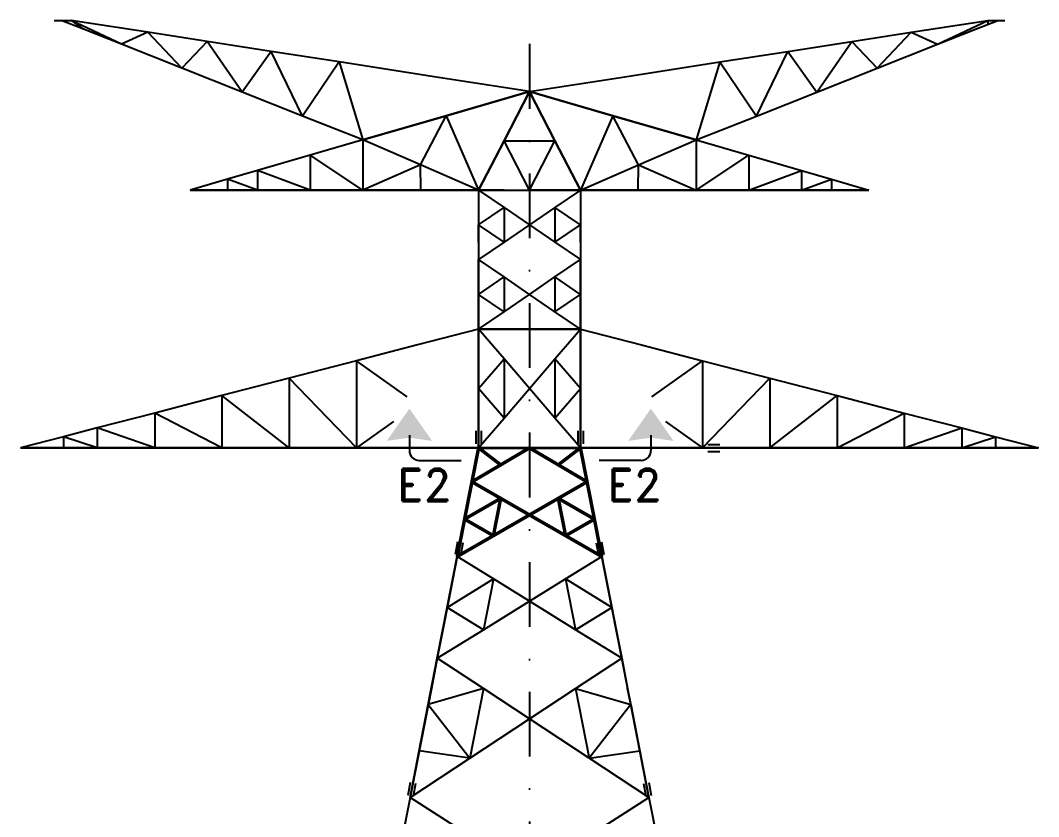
# Model space of a CAD drawing. Extents: x 512897 to 529117, y 6597 to 18077.
# Drawn here: x 523940 to 525512, y 8270 to 9500 of the extents above; entities that cross this region are included whole.
import ezdxf
from ezdxf.enums import TextEntityAlignment as Align

# ---------------------------------------------------------------- set-up
doc = ezdxf.new("R2010")
doc.units = 0
doc.header["$LTSCALE"] = 200
doc.header["$MEASUREMENT"] = 0
doc.linetypes.add('DASHDOT', pattern=[1, 0.5, -0.25, 0, -0.25])
for name, color, linetype in [('LS', 7, 'CONTINUOUS'), ('LSP', 3, 'CONTINUOUS'), ('MZ', 6, 'DASHDOT')]:
    doc.layers.add(name, color=color, linetype=linetype)
doc.styles.add('RD', font='ROMAND8.SHX', dxfattribs={"width": 0.7})

msp = doc.modelspace()

# ---------------------------------------------------------------- linework, layer by layer
at = {"layer": 'LS', "color": 6, "ltscale": 0.01}
for p, q in [((523992.282, 9499.503), (524002.762, 9499.503)), ((524037.242, 9485.827), (524002.762, 9499.503)), ((524037.242, 9485.827), (524002.762, 9499.503)), ((524002.762, 9499.503), (524018.482, 9499.503)), ((524095.877, 9462.561), (524018.482, 9499.503)), ((524095.877, 9462.561), (524018.482, 9499.503)), ((524018.482, 9499.503), (524037.242, 9485.827)), ((524018.482, 9499.503), (524037.242, 9485.827)), ((524136.592, 9481.111), (524018.482, 9499.503)), ((524136.592, 9481.111), (524018.482, 9499.503)), ((525315.173, 9481.111), (525433.282, 9499.503)), ((525315.173, 9481.111), (525433.282, 9499.503)), ((525355.888, 9462.561), (525433.282, 9499.503)), ((525355.888, 9462.561), (525433.282, 9499.503)), ((525414.523, 9485.827), (525449.002, 9499.503)), ((525414.523, 9485.827), (525449.002, 9499.503)), ((525433.282, 9499.503), (525449.002, 9499.503)), ((525433.282, 9499.503), (525433.282, 9493.268)), ((525449.002, 9499.503), (525459.482, 9499.503)), ((524095.877, 9462.561), (524037.242, 9485.827)), ((524095.877, 9462.561), (524037.242, 9485.827)), ((524095.877, 9462.561), (524037.242, 9485.827)), ((524095.877, 9462.561), (524037.242, 9485.827)), ((524136.592, 9481.111), (524095.877, 9462.561)), ((524136.592, 9481.111), (524095.877, 9462.561)), ((524189.044, 9425.619), (524136.592, 9481.111)), ((524189.044, 9425.619), (524136.592, 9481.111)), ((524228.502, 9466.858), (524136.592, 9481.111)), ((524228.502, 9466.858), (524136.592, 9481.111)), ((524228.502, 9466.858), (524136.592, 9481.111)), ((524228.502, 9466.858), (524136.592, 9481.111)), ((525223.263, 9466.858), (525315.173, 9481.111)), ((525223.263, 9466.858), (525315.173, 9481.111)), ((525223.263, 9466.858), (525315.173, 9481.111)), ((525223.263, 9466.858), (525315.173, 9481.111)), ((525262.72, 9425.619), (525315.173, 9481.111)), ((525262.72, 9425.619), (525315.173, 9481.111)), ((525315.173, 9481.111), (525355.888, 9462.561)), ((525315.173, 9481.111), (525355.888, 9462.561)), ((525355.888, 9462.561), (525414.523, 9485.827)), ((525355.888, 9462.561), (525414.523, 9485.827)), ((525355.888, 9462.561), (525414.523, 9485.827)), ((525355.888, 9462.561), (525414.523, 9485.827)), ((524228.502, 9466.858), (524189.044, 9425.619)), ((524228.502, 9466.858), (524189.044, 9425.619)), ((524282.159, 9388.677), (524228.502, 9466.858)), ((524282.159, 9388.677), (524228.502, 9466.858)), ((524326.909, 9451.505), (524228.502, 9466.858)), ((524326.909, 9451.505), (524228.502, 9466.858)), ((524326.909, 9451.505), (524228.502, 9466.858)), ((524326.909, 9451.505), (524228.502, 9466.858)), ((525124.856, 9451.505), (525223.263, 9466.858)), ((525124.856, 9451.505), (525223.263, 9466.858)), ((525124.856, 9451.505), (525223.263, 9466.858)), ((525124.856, 9451.505), (525223.263, 9466.858)), ((525169.606, 9388.677), (525223.263, 9466.858)), ((525169.606, 9388.677), (525223.263, 9466.858)), ((525223.263, 9466.858), (525262.72, 9425.619)), ((525223.263, 9466.858), (525262.72, 9425.619)), ((524189.044, 9425.619), (524095.877, 9462.561)), ((524189.044, 9425.619), (524095.877, 9462.561)), ((524189.044, 9425.619), (524095.877, 9462.561)), ((524189.044, 9425.619), (524095.877, 9462.561)), ((524326.909, 9451.505), (524282.159, 9388.677)), ((524326.909, 9451.505), (524282.159, 9388.677)), ((524375.274, 9351.735), (524326.909, 9451.505)), ((524375.274, 9351.735), (524326.909, 9451.505)), ((524431.918, 9435.208), (524326.909, 9451.505)), ((524431.918, 9435.208), (524326.909, 9451.505)), ((524431.918, 9435.208), (524326.909, 9451.505)), ((524431.918, 9435.208), (524326.909, 9451.505)), ((525019.846, 9435.208), (525124.856, 9451.505)), ((525019.846, 9435.208), (525124.856, 9451.505)), ((525019.846, 9435.208), (525124.856, 9451.505)), ((525019.846, 9435.208), (525124.856, 9451.505)), ((525076.491, 9351.735), (525124.856, 9451.505)), ((525076.491, 9351.735), (525124.856, 9451.505)), ((525124.856, 9451.505), (525169.606, 9388.677)), ((525124.856, 9451.505), (525169.606, 9388.677)), ((525262.72, 9425.619), (525355.888, 9462.561)), ((525262.72, 9425.619), (525355.888, 9462.561)), ((525262.72, 9425.619), (525355.888, 9462.561)), ((525262.72, 9425.619), (525355.888, 9462.561)), ((524431.918, 9435.208), (524375.274, 9351.735)), ((524431.918, 9435.208), (524375.274, 9351.735)), ((524431.918, 9435.208), (524468.441, 9314.793)), ((524431.918, 9435.208), (524468.441, 9314.793)), ((524431.918, 9435.208), (524468.441, 9314.793)), ((524431.918, 9435.208), (524468.441, 9314.793)), ((524578.9, 9412.31), (524431.918, 9435.208)), ((524578.9, 9412.31), (524431.918, 9435.208)), ((524578.9, 9412.31), (524431.918, 9435.208)), ((524872.864, 9412.31), (525019.846, 9435.208)), ((524872.864, 9412.31), (525019.846, 9435.208)), ((524872.864, 9412.31), (525019.846, 9435.208)), ((524872.864, 9412.31), (525019.846, 9435.208)), ((525019.846, 9435.208), (524983.324, 9314.793)), ((525019.846, 9435.208), (524983.324, 9314.793)), ((525019.846, 9435.208), (524983.324, 9314.793)), ((525019.846, 9435.208), (524983.324, 9314.793)), ((525019.846, 9435.208), (525076.491, 9351.735)), ((525019.846, 9435.208), (525076.491, 9351.735)), ((524282.159, 9388.677), (524189.044, 9425.619)), ((524282.159, 9388.677), (524189.044, 9425.619)), ((524282.159, 9388.677), (524189.044, 9425.619)), ((524282.159, 9388.677), (524189.044, 9425.619)), ((525169.606, 9388.677), (525262.72, 9425.619)), ((525169.606, 9388.677), (525262.72, 9425.619)), ((525169.606, 9388.677), (525262.72, 9425.619)), ((525169.606, 9388.677), (525262.72, 9425.619)), ((524725.882, 9389.463), (524578.9, 9412.31)), ((524725.882, 9389.463), (524578.9, 9412.31)), ((524725.882, 9389.463), (524578.9, 9412.31)), ((524725.882, 9389.463), (524872.864, 9412.31)), ((524725.882, 9389.463), (524872.864, 9412.31)), ((524725.882, 9389.463), (524872.864, 9412.31)), ((524725.882, 9389.463), (524872.864, 9412.31)), ((524375.274, 9351.735), (524282.159, 9388.677)), ((524375.274, 9351.735), (524282.159, 9388.677)), ((524375.274, 9351.735), (524282.159, 9388.677)), ((524375.274, 9351.735), (524282.159, 9388.677)), ((524725.882, 9389.463), (524597.136, 9352.154)), ((524725.882, 9389.463), (524597.136, 9352.154)), ((524597.136, 9352.154), (524725.882, 9389.463)), ((524597.136, 9352.154), (524725.882, 9389.463)), ((524725.882, 9389.463), (524686.582, 9313.483)), ((524725.882, 9389.463), (524686.582, 9313.483)), ((524686.582, 9313.483), (524725.882, 9389.463)), ((524686.582, 9313.483), (524725.882, 9389.463)), ((524725.882, 9389.463), (524765.182, 9313.483)), ((524725.882, 9389.463), (524765.182, 9313.483)), ((524725.882, 9389.463), (524854.629, 9352.154)), ((524725.882, 9389.463), (524854.629, 9352.154)), ((524765.182, 9313.483), (524725.882, 9389.463)), ((524765.182, 9313.483), (524725.882, 9389.463)), ((524854.629, 9352.154), (524725.882, 9389.463)), ((524854.629, 9352.154), (524725.882, 9389.463)), ((525076.491, 9351.735), (525169.606, 9388.677)), ((525076.491, 9351.735), (525169.606, 9388.677)), ((525076.491, 9351.735), (525169.606, 9388.677)), ((525076.491, 9351.735), (525169.606, 9388.677)), ((524468.441, 9314.793), (524375.274, 9351.735)), ((524468.441, 9314.793), (524375.274, 9351.735)), ((524468.441, 9314.793), (524375.274, 9351.735)), ((524468.441, 9314.793), (524375.274, 9351.735)), ((524597.136, 9352.154), (524468.441, 9314.793)), ((524597.136, 9352.154), (524468.441, 9314.793)), ((524468.441, 9314.793), (524597.136, 9352.154)), ((524468.441, 9314.793), (524597.136, 9352.154)), ((524557.836, 9276.174), (524597.136, 9352.154)), ((524557.836, 9276.174), (524597.136, 9352.154)), ((524597.136, 9352.154), (524647.282, 9237.503)), ((524597.136, 9352.154), (524647.282, 9237.503)), ((524854.629, 9352.154), (524804.482, 9237.503)), ((524854.629, 9352.154), (524804.482, 9237.503)), ((524854.629, 9352.154), (524983.324, 9314.793)), ((524854.629, 9352.154), (524983.324, 9314.793)), ((524893.929, 9276.174), (524854.629, 9352.154)), ((524893.929, 9276.174), (524854.629, 9352.154)), ((524983.324, 9314.793), (524854.629, 9352.154)), ((524983.324, 9314.793), (524854.629, 9352.154)), ((524983.324, 9314.793), (525076.491, 9351.735)), ((524983.324, 9314.793), (525076.491, 9351.735)), ((524983.324, 9314.793), (525076.491, 9351.735)), ((524983.324, 9314.793), (525076.491, 9351.735)), ((524468.441, 9314.793), (524387.274, 9291.266)), ((524468.441, 9314.793), (524387.274, 9291.266)), ((524557.836, 9276.174), (524468.441, 9314.793)), ((524557.836, 9276.174), (524468.441, 9314.793)), ((524468.441, 9314.793), (524468.441, 9237.503)), ((524468.441, 9314.793), (524468.441, 9237.503)), ((524557.836, 9276.174), (524468.441, 9314.793)), ((524557.836, 9276.174), (524468.441, 9314.793)), ((524468.441, 9314.793), (524468.441, 9237.503)), ((524468.441, 9314.793), (524468.441, 9237.503)), ((524686.582, 9313.483), (524647.282, 9237.503)), ((524686.582, 9313.483), (524647.282, 9237.503)), ((524647.282, 9237.503), (524686.582, 9313.483)), ((524647.282, 9237.503), (524686.582, 9313.483)), ((524725.882, 9237.503), (524686.582, 9313.483)), ((524725.882, 9237.503), (524686.582, 9313.483)), ((524686.582, 9313.483), (524765.182, 9313.483)), ((524686.582, 9313.483), (524765.182, 9313.483)), ((524725.882, 9237.503), (524765.182, 9313.483)), ((524725.882, 9237.503), (524765.182, 9313.483)), ((524765.182, 9313.483), (524804.482, 9237.503)), ((524765.182, 9313.483), (524804.482, 9237.503)), ((524804.482, 9237.503), (524765.182, 9313.483)), ((524804.482, 9237.503), (524765.182, 9313.483)), ((524893.929, 9276.174), (524983.324, 9314.793)), ((524893.929, 9276.174), (524983.324, 9314.793)), ((524893.929, 9276.174), (524983.324, 9314.793)), ((524893.929, 9276.174), (524983.324, 9314.793)), ((524983.324, 9314.793), (524983.324, 9237.503)), ((524983.324, 9314.793), (524983.324, 9237.503)), ((524983.324, 9314.793), (524983.324, 9237.503)), ((524983.324, 9314.793), (524983.324, 9237.503)), ((524983.324, 9314.793), (525064.491, 9291.266)), ((524983.324, 9314.793), (525064.491, 9291.266)), ((524387.274, 9291.266), (524306.158, 9267.738)), ((524387.274, 9291.266), (524306.158, 9267.738)), ((524468.441, 9237.503), (524387.274, 9291.266)), ((524468.441, 9237.503), (524387.274, 9291.266)), ((524387.274, 9291.266), (524387.326, 9237.503)), ((524387.274, 9291.266), (524387.326, 9237.503)), ((524983.324, 9237.503), (525064.491, 9291.266)), ((524983.324, 9237.503), (525064.491, 9291.266)), ((525064.491, 9291.266), (525064.439, 9237.503)), ((525064.491, 9291.266), (525064.439, 9237.503)), ((525064.491, 9291.266), (525145.606, 9267.738)), ((525064.491, 9291.266), (525145.606, 9267.738)), ((524557.836, 9276.174), (524468.441, 9237.503)), ((524557.836, 9276.174), (524468.441, 9237.503)), ((524647.282, 9237.503), (524557.836, 9276.174)), ((524647.282, 9237.503), (524557.836, 9276.174)), ((524647.282, 9237.503), (524557.836, 9276.174)), ((524647.282, 9237.503), (524557.836, 9276.174)), ((524557.888, 9237.503), (524557.836, 9276.174)), ((524557.888, 9237.503), (524557.836, 9276.174)), ((524804.482, 9237.503), (524893.929, 9276.174)), ((524804.482, 9237.503), (524893.929, 9276.174)), ((524804.482, 9237.503), (524893.929, 9276.174)), ((524804.482, 9237.503), (524893.929, 9276.174)), ((524893.877, 9237.503), (524893.929, 9276.174)), ((524893.877, 9237.503), (524893.929, 9276.174)), ((524893.929, 9276.174), (524983.324, 9237.503)), ((524893.929, 9276.174), (524983.324, 9237.503)), ((524306.158, 9267.738), (524259.837, 9254.324)), ((524306.158, 9267.738), (524259.837, 9254.324)), ((524387.326, 9237.503), (524306.158, 9267.738)), ((524387.326, 9237.503), (524306.158, 9267.738)), ((524306.158, 9267.738), (524306.211, 9237.503)), ((524306.158, 9267.738), (524306.211, 9237.503)), ((524306.158, 9267.738), (524306.211, 9237.503)), ((525064.439, 9237.503), (525145.606, 9267.738)), ((525064.439, 9237.503), (525145.606, 9267.738)), ((525145.606, 9267.738), (525145.554, 9237.503)), ((525145.606, 9267.738), (525145.554, 9237.503)), ((525145.606, 9267.738), (525145.554, 9237.503)), ((525145.606, 9267.738), (525191.928, 9254.324)), ((525145.606, 9267.738), (525191.928, 9254.324)), ((524259.837, 9254.324), (524201.882, 9237.503)), ((524259.837, 9254.324), (524201.882, 9237.503)), ((524306.211, 9237.503), (524259.837, 9254.324)), ((524306.211, 9237.503), (524259.837, 9254.324)), ((524259.837, 9254.324), (524259.837, 9237.503)), ((524259.837, 9254.324), (524259.837, 9237.503)), ((525145.554, 9237.503), (525191.928, 9254.324)), ((525145.554, 9237.503), (525191.928, 9254.324)), ((525191.928, 9254.324), (525191.928, 9237.503)), ((525191.928, 9254.324), (525191.928, 9237.503)), ((525191.928, 9254.324), (525249.882, 9237.503)), ((525191.928, 9254.324), (525249.882, 9237.503)), ((524201.882, 9237.503), (524259.837, 9237.503)), ((524259.837, 9237.503), (524201.882, 9237.503)), ((524259.837, 9237.503), (524201.882, 9237.503)), ((524259.837, 9237.503), (524201.882, 9237.503)), ((524259.837, 9237.503), (524306.211, 9237.503)), ((524306.211, 9237.503), (524259.837, 9237.503)), ((524306.211, 9237.503), (524259.837, 9237.503)), ((524306.211, 9237.503), (524259.837, 9237.503)), ((524306.211, 9237.503), (524387.326, 9237.503)), ((524387.326, 9237.503), (524306.211, 9237.503)), ((524387.326, 9237.503), (524306.211, 9237.503)), ((524387.326, 9237.503), (524306.211, 9237.503)), ((524387.326, 9237.503), (524468.441, 9237.503)), ((524468.441, 9237.503), (524387.326, 9237.503)), ((524468.441, 9237.503), (524387.326, 9237.503)), ((524468.441, 9237.503), (524387.326, 9237.503)), ((524468.441, 9237.503), (524557.888, 9237.503)), ((524557.888, 9237.503), (524468.441, 9237.503)), ((524557.888, 9237.503), (524468.441, 9237.503)), ((524557.888, 9237.503), (524468.441, 9237.503)), ((524557.888, 9237.503), (524647.282, 9237.503)), ((524647.282, 9237.503), (524557.888, 9237.503)), ((524647.282, 9237.503), (524557.888, 9237.503)), ((524647.282, 9237.503), (524557.888, 9237.503)), ((524647.282, 9237.503), (524647.282, 9183.793)), ((524647.282, 9237.503), (524647.282, 9183.793)), ((524647.282, 9237.503), (524686.582, 9210.674)), ((524647.282, 9237.503), (524686.582, 9210.674)), ((524647.282, 9237.503), (524647.282, 9210.674)), ((524647.282, 9237.503), (524647.282, 9210.674)), ((524647.282, 9237.503), (524725.882, 9237.503)), ((524647.282, 9237.503), (524725.882, 9237.503)), ((524686.582, 9237.503), (524647.282, 9237.503)), ((524647.282, 9237.503), (524686.582, 9237.503)), ((524647.282, 9237.503), (524686.582, 9237.503)), ((524647.282, 9237.503), (524686.582, 9237.503)), ((524686.582, 9237.503), (524765.182, 9237.503)), ((524686.582, 9237.503), (524765.182, 9237.503)), ((524686.582, 9237.503), (524725.882, 9237.503)), ((524686.582, 9237.503), (524725.882, 9237.503)), ((524725.882, 9237.503), (524804.482, 9237.503)), ((524725.882, 9237.503), (524804.482, 9237.503)), ((524765.182, 9237.503), (524725.882, 9237.503)), ((524765.182, 9237.503), (524725.882, 9237.503)), ((524804.482, 9237.503), (524765.182, 9210.674)), ((524804.482, 9237.503), (524765.182, 9210.674)), ((524765.182, 9237.503), (524804.482, 9237.503)), ((524765.182, 9237.503), (524804.482, 9237.503)), ((524804.482, 9237.503), (524765.182, 9237.503)), ((524804.482, 9237.503), (524765.182, 9237.503)), ((524804.482, 9237.503), (524804.482, 9183.793)), ((524804.482, 9237.503), (524804.482, 9183.793)), ((524804.482, 9237.503), (524804.482, 9210.674)), ((524804.482, 9237.503), (524804.482, 9210.674)), ((524804.482, 9237.503), (524893.877, 9237.503)), ((524893.877, 9237.503), (524804.482, 9237.503)), ((524804.482, 9237.503), (524893.877, 9237.503)), ((524804.482, 9237.503), (524893.877, 9237.503)), ((524893.877, 9237.503), (524983.324, 9237.503)), ((524983.324, 9237.503), (524893.877, 9237.503)), ((524893.877, 9237.503), (524983.324, 9237.503)), ((524893.877, 9237.503), (524983.324, 9237.503)), ((524983.324, 9237.503), (525064.439, 9237.503)), ((525064.439, 9237.503), (524983.324, 9237.503)), ((524983.324, 9237.503), (525064.439, 9237.503)), ((524983.324, 9237.503), (525064.439, 9237.503)), ((525064.439, 9237.503), (525145.554, 9237.503)), ((525145.554, 9237.503), (525064.439, 9237.503)), ((525064.439, 9237.503), (525145.554, 9237.503)), ((525064.439, 9237.503), (525145.554, 9237.503)), ((525145.554, 9237.503), (525191.928, 9237.503)), ((525191.928, 9237.503), (525145.554, 9237.503)), ((525145.554, 9237.503), (525191.928, 9237.503)), ((525145.554, 9237.503), (525191.928, 9237.503)), ((525191.928, 9237.503), (525249.882, 9237.503)), ((525249.882, 9237.503), (525191.928, 9237.503)), ((525191.928, 9237.503), (525249.882, 9237.503)), ((525191.928, 9237.503), (525249.882, 9237.503)), ((524647.282, 9183.793), (524686.582, 9210.674)), ((524647.282, 9183.793), (524686.582, 9210.674)), ((524647.282, 9210.674), (524647.282, 9183.793)), ((524647.282, 9210.674), (524647.282, 9183.793)), ((524647.282, 9210.674), (524647.282, 9156.912)), ((524647.282, 9210.674), (524647.282, 9156.912)), ((524647.282, 9210.674), (524647.282, 9183.793)), ((524647.282, 9210.674), (524647.282, 9183.793)), ((524686.582, 9210.674), (524686.582, 9156.912)), ((524686.582, 9210.674), (524686.582, 9156.912)), ((524686.582, 9210.674), (524725.882, 9183.793)), ((524686.582, 9210.674), (524725.882, 9183.793)), ((524765.182, 9210.674), (524725.882, 9183.793)), ((524765.182, 9210.674), (524725.882, 9183.793)), ((524765.182, 9210.674), (524765.182, 9156.912)), ((524765.182, 9210.674), (524765.182, 9156.912)), ((524804.482, 9183.793), (524765.182, 9210.674)), ((524804.482, 9183.793), (524765.182, 9210.674)), ((524804.482, 9210.674), (524804.482, 9183.793)), ((524804.482, 9210.674), (524804.482, 9183.793)), ((524804.482, 9210.674), (524804.482, 9156.912)), ((524804.482, 9210.674), (524804.482, 9156.912)), ((524804.482, 9210.674), (524804.482, 9183.793)), ((524804.482, 9210.674), (524804.482, 9183.793)), ((524686.582, 9156.912), (524647.282, 9183.793)), ((524686.582, 9156.912), (524647.282, 9183.793)), ((524647.282, 9156.912), (524647.282, 9183.793)), ((524647.282, 9156.912), (524647.282, 9183.793)), ((524647.282, 9183.793), (524647.282, 9130.083)), ((524647.282, 9183.793), (524647.282, 9130.083)), ((524647.282, 9183.793), (524647.282, 9156.912)), ((524647.282, 9183.793), (524647.282, 9156.912)), ((524725.882, 9183.793), (524686.582, 9156.912)), ((524725.882, 9183.793), (524686.582, 9156.912)), ((524725.882, 9183.793), (524765.182, 9156.912)), ((524725.882, 9183.793), (524765.182, 9156.912)), ((524765.182, 9156.912), (524804.482, 9183.793)), ((524765.182, 9156.912), (524804.482, 9183.793)), ((524804.482, 9156.912), (524804.482, 9183.793)), ((524804.482, 9156.912), (524804.482, 9183.793)), ((524804.482, 9183.793), (524804.482, 9130.083)), ((524804.482, 9183.793), (524804.482, 9130.083)), ((524804.482, 9183.793), (524804.482, 9156.912)), ((524804.482, 9183.793), (524804.482, 9156.912)), ((524686.582, 9156.912), (524647.282, 9130.083)), ((524686.582, 9156.912), (524647.282, 9130.083)), ((524647.282, 9156.912), (524647.282, 9130.083)), ((524647.282, 9156.912), (524647.282, 9130.083)), ((524765.182, 9156.912), (524804.482, 9130.083)), ((524765.182, 9156.912), (524804.482, 9130.083)), ((524804.482, 9156.912), (524804.482, 9130.083)), ((524804.482, 9156.912), (524804.482, 9130.083)), ((524647.282, 9076.373), (524647.282, 9130.083)), ((524647.282, 9076.373), (524647.282, 9130.083)), ((524686.582, 9103.254), (524647.282, 9130.083)), ((524686.582, 9103.254), (524647.282, 9130.083)), ((524647.282, 9130.083), (524647.282, 9103.254)), ((524647.282, 9130.083), (524647.282, 9103.254)), ((524765.182, 9103.254), (524804.482, 9130.083)), ((524765.182, 9103.254), (524804.482, 9130.083)), ((524804.482, 9076.373), (524804.482, 9130.083)), ((524804.482, 9076.373), (524804.482, 9130.083)), ((524804.482, 9130.083), (524804.482, 9103.254)), ((524804.482, 9130.083), (524804.482, 9103.254)), ((524647.282, 9076.373), (524686.582, 9103.254)), ((524647.282, 9076.373), (524686.582, 9103.254)), ((524647.282, 9076.373), (524647.282, 9103.254)), ((524647.282, 9076.373), (524647.282, 9103.254)), ((524647.282, 9103.254), (524647.282, 9049.492)), ((524647.282, 9103.254), (524647.282, 9049.492)), ((524647.282, 9103.254), (524647.282, 9076.373)), ((524647.282, 9103.254), (524647.282, 9076.373)), ((524686.582, 9103.254), (524686.582, 9049.492)), ((524686.582, 9103.254), (524686.582, 9049.492)), ((524725.882, 9076.373), (524686.582, 9103.254)), ((524725.882, 9076.373), (524686.582, 9103.254)), ((524725.882, 9076.373), (524765.182, 9103.254)), ((524725.882, 9076.373), (524765.182, 9103.254)), ((524804.482, 9076.373), (524765.182, 9103.254)), ((524804.482, 9076.373), (524765.182, 9103.254)), ((524765.182, 9103.254), (524765.182, 9049.492)), ((524765.182, 9103.254), (524765.182, 9049.492)), ((524804.482, 9076.373), (524804.482, 9103.254)), ((524804.482, 9076.373), (524804.482, 9103.254)), ((524804.482, 9103.254), (524804.482, 9049.492)), ((524804.482, 9103.254), (524804.482, 9049.492)), ((524804.482, 9103.254), (524804.482, 9076.373)), ((524804.482, 9103.254), (524804.482, 9076.373)), ((524686.582, 9049.492), (524647.282, 9076.373)), ((524686.582, 9049.492), (524647.282, 9076.373)), ((524647.282, 9049.492), (524647.282, 9076.373)), ((524647.282, 9049.492), (524647.282, 9076.373)), ((524647.282, 9022.663), (524647.282, 9076.373)), ((524647.282, 9022.663), (524647.282, 9076.373)), ((524647.282, 9076.373), (524647.282, 9049.492)), ((524647.282, 9076.373), (524647.282, 9049.492)), ((524686.582, 9049.492), (524725.882, 9076.373)), ((524686.582, 9049.492), (524725.882, 9076.373)), ((524765.182, 9049.492), (524725.882, 9076.373)), ((524765.182, 9049.492), (524725.882, 9076.373)), ((524765.182, 9049.492), (524804.482, 9076.373)), ((524765.182, 9049.492), (524804.482, 9076.373)), ((524804.482, 9049.492), (524804.482, 9076.373)), ((524804.482, 9049.492), (524804.482, 9076.373)), ((524804.482, 9022.663), (524804.482, 9076.373)), ((524804.482, 9022.663), (524804.482, 9076.373)), ((524804.482, 9076.373), (524804.482, 9049.492)), ((524804.482, 9076.373), (524804.482, 9049.492)), ((524647.282, 9022.663), (524686.582, 9049.492)), ((524647.282, 9022.663), (524686.582, 9049.492)), ((524647.282, 9049.492), (524647.282, 9022.663)), ((524647.282, 9049.492), (524647.282, 9022.663)), ((524804.482, 9022.663), (524765.182, 9049.492)), ((524804.482, 9022.663), (524765.182, 9049.492)), ((524804.482, 9049.492), (524804.482, 9022.663)), ((524804.482, 9049.492), (524804.482, 9022.663)), ((524647.282, 9022.663), (524552.962, 8998.192)), ((524647.282, 9022.663), (524552.962, 8998.192)), ((524647.282, 9022.663), (524552.962, 8998.192)), ((524647.282, 9022.663), (524552.962, 8998.192)), ((524647.282, 9022.663), (524804.482, 9022.663)), ((524647.282, 9022.663), (524804.482, 9022.663)), ((524647.282, 9022.663), (524804.482, 9022.663)), ((524804.482, 9022.663), (524647.282, 9022.663)), ((524647.282, 8930.963), (524647.282, 9022.663)), ((524647.282, 8930.963), (524647.282, 9022.663)), ((524686.582, 8976.813), (524647.282, 9022.663)), ((524686.582, 8976.813), (524647.282, 9022.663)), ((524647.282, 9022.663), (524647.282, 8976.813)), ((524647.282, 9022.663), (524647.282, 8976.813)), ((524765.182, 8976.813), (524804.482, 9022.663)), ((524765.182, 8976.813), (524804.482, 9022.663)), ((524804.482, 9022.663), (524898.802, 8998.192)), ((524804.482, 9022.663), (524898.802, 8998.192)), ((524804.482, 8930.963), (524804.482, 9022.663)), ((524804.482, 8930.963), (524804.482, 9022.663)), ((524804.482, 9022.663), (524804.482, 8976.813)), ((524804.482, 9022.663), (524804.482, 8976.813)), ((524804.482, 9022.663), (524898.802, 8998.192)), ((524804.482, 9022.663), (524898.802, 8998.192)), ((524552.962, 8998.192), (524458.642, 8973.774)), ((524552.962, 8998.192), (524458.642, 8973.774)), ((524552.962, 8998.192), (524458.642, 8973.774)), ((524552.962, 8998.192), (524458.642, 8973.774)), ((524898.802, 8998.192), (524993.122, 8973.774)), ((524898.802, 8998.192), (524993.122, 8973.774)), ((524898.802, 8998.192), (524993.122, 8973.774)), ((524898.802, 8998.192), (524993.122, 8973.774)), ((524647.282, 8930.963), (524686.582, 8976.813)), ((524647.282, 8930.963), (524686.582, 8976.813)), ((524647.282, 8930.963), (524647.282, 8976.813)), ((524647.282, 8930.963), (524647.282, 8976.813)), ((524647.282, 8976.813), (524647.282, 8885.113)), ((524647.282, 8976.813), (524647.282, 8885.113)), ((524647.282, 8976.813), (524647.282, 8930.963)), ((524647.282, 8976.813), (524647.282, 8930.963)), ((524686.582, 8976.813), (524686.582, 8885.113)), ((524686.582, 8976.813), (524686.582, 8885.113)), ((524725.882, 8930.963), (524686.582, 8976.813)), ((524725.882, 8930.963), (524686.582, 8976.813)), ((524725.882, 8930.963), (524765.182, 8976.813)), ((524725.882, 8930.963), (524765.182, 8976.813)), ((524804.482, 8930.963), (524765.182, 8976.813)), ((524804.482, 8930.963), (524765.182, 8976.813)), ((524765.182, 8976.813), (524765.182, 8885.113)), ((524765.182, 8976.813), (524765.182, 8885.113)), ((524804.482, 8930.963), (524804.482, 8976.813)), ((524804.482, 8930.963), (524804.482, 8976.813)), ((524804.482, 8976.813), (524804.482, 8885.113)), ((524804.482, 8976.813), (524804.482, 8885.113)), ((524804.482, 8976.813), (524804.482, 8930.963)), ((524804.482, 8976.813), (524804.482, 8930.963)), ((524458.642, 8973.774), (524354.89, 8946.84)), ((524458.642, 8973.774), (524354.89, 8946.84)), ((524458.642, 8973.774), (524458.642, 8839.263)), ((524458.642, 8973.774), (524458.642, 8839.263)), ((524536.773, 8918.041), (524458.642, 8973.774)), ((524458.642, 8973.774), (524458.642, 8839.263)), ((524458.642, 8973.774), (524458.642, 8839.263)), ((524914.992, 8918.041), (524993.122, 8973.774)), ((524993.122, 8973.774), (524993.122, 8839.263)), ((524993.122, 8973.774), (524993.122, 8839.263)), ((524993.122, 8973.774), (524993.122, 8839.263)), ((524993.122, 8973.774), (524993.122, 8839.263)), ((524993.122, 8973.774), (525096.874, 8946.84)), ((524993.122, 8973.774), (525096.874, 8946.84)), ((524354.89, 8946.84), (524251.138, 8919.959)), ((524354.89, 8946.84), (524251.138, 8919.959)), ((524458.642, 8839.263), (524354.89, 8946.84)), ((524458.642, 8839.263), (524354.89, 8946.84)), ((524354.89, 8946.84), (524354.89, 8839.263)), ((524354.89, 8946.84), (524354.89, 8839.263)), ((524993.122, 8839.263), (525096.874, 8946.84)), ((524993.122, 8839.263), (525096.874, 8946.84)), ((525096.874, 8946.84), (525096.874, 8839.263)), ((525096.874, 8946.84), (525096.874, 8839.263)), ((525096.874, 8946.84), (525200.626, 8919.959)), ((525096.874, 8946.84), (525200.626, 8919.959)), ((524686.582, 8885.113), (524647.282, 8930.963)), ((524686.582, 8885.113), (524647.282, 8930.963)), ((524647.282, 8885.113), (524647.282, 8930.963)), ((524647.282, 8885.113), (524647.282, 8930.963)), ((524647.282, 8839.263), (524647.282, 8930.963)), ((524647.282, 8839.263), (524647.282, 8930.963)), ((524647.282, 8930.963), (524647.282, 8885.113)), ((524647.282, 8930.963), (524647.282, 8885.113)), ((524686.582, 8885.113), (524725.882, 8930.963)), ((524686.582, 8885.113), (524725.882, 8930.963)), ((524765.182, 8885.113), (524725.882, 8930.963)), ((524765.182, 8885.113), (524725.882, 8930.963)), ((524765.182, 8885.113), (524804.482, 8930.963)), ((524765.182, 8885.113), (524804.482, 8930.963)), ((524804.482, 8885.113), (524804.482, 8930.963)), ((524804.482, 8885.113), (524804.482, 8930.963)), ((524804.482, 8839.263), (524804.482, 8930.963)), ((524804.482, 8839.263), (524804.482, 8930.963)), ((524804.482, 8930.963), (524804.482, 8885.113)), ((524804.482, 8930.963), (524804.482, 8885.113)), ((524251.138, 8919.959), (524147.386, 8893.078)), ((524251.138, 8919.959), (524147.386, 8893.078)), ((524354.89, 8839.263), (524251.138, 8919.959)), ((524354.89, 8839.263), (524251.138, 8919.959)), ((524251.138, 8919.959), (524251.138, 8839.263)), ((524251.138, 8919.959), (524251.138, 8839.263)), ((525096.874, 8839.263), (525200.626, 8919.959)), ((525096.874, 8839.263), (525200.626, 8919.959)), ((525200.626, 8919.959), (525200.626, 8839.263)), ((525200.626, 8919.959), (525200.626, 8839.263)), ((525200.626, 8919.959), (525304.378, 8893.078)), ((525200.626, 8919.959), (525304.378, 8893.078)), ((524147.386, 8893.078), (524058.464, 8870.022)), ((524147.386, 8893.078), (524058.464, 8870.022)), ((524251.138, 8839.263), (524147.386, 8893.078)), ((524251.138, 8839.263), (524147.386, 8893.078)), ((524147.386, 8893.078), (524147.386, 8839.263)), ((524147.386, 8893.078), (524147.386, 8839.263)), ((524147.386, 8893.078), (524147.386, 8839.263)), ((524647.282, 8839.263), (524686.582, 8885.113)), ((524647.282, 8839.263), (524686.582, 8885.113)), ((524647.282, 8885.113), (524647.282, 8839.263)), ((524647.282, 8885.113), (524647.282, 8839.263)), ((524804.482, 8839.263), (524765.182, 8885.113)), ((524804.482, 8839.263), (524765.182, 8885.113)), ((524804.482, 8885.113), (524804.482, 8839.263)), ((524804.482, 8885.113), (524804.482, 8839.263)), ((525200.626, 8839.263), (525304.378, 8893.078)), ((525200.626, 8839.263), (525304.378, 8893.078)), ((525304.378, 8893.078), (525304.378, 8839.263)), ((525304.378, 8893.078), (525304.378, 8839.263)), ((525304.378, 8893.078), (525304.378, 8839.263)), ((525304.378, 8893.078), (525393.301, 8870.022)), ((525304.378, 8893.078), (525393.301, 8870.022)), ((524058.464, 8870.022), (524006.588, 8856.555)), ((524058.464, 8870.022), (524006.588, 8856.555)), ((524147.386, 8839.263), (524058.464, 8870.022)), ((524147.386, 8839.263), (524058.464, 8870.022)), ((524058.464, 8870.022), (524058.464, 8839.263)), ((524058.464, 8870.022), (524058.464, 8839.263)), ((524516.164, 8880.263), (524458.642, 8839.263)), ((524935.601, 8880.263), (524993.122, 8839.263)), ((525304.378, 8839.263), (525393.301, 8870.022)), ((525304.378, 8839.263), (525393.301, 8870.022)), ((525393.301, 8870.022), (525393.301, 8839.263)), ((525393.301, 8870.022), (525393.301, 8839.263)), ((525393.301, 8870.022), (525445.177, 8856.555)), ((525393.301, 8870.022), (525445.177, 8856.555)), ((524006.588, 8856.555), (523939.882, 8839.263)), ((524006.588, 8856.555), (523939.882, 8839.263)), ((524058.464, 8839.263), (524006.588, 8856.555)), ((524058.464, 8839.263), (524006.588, 8856.555)), ((524006.588, 8856.555), (524006.588, 8839.263)), ((524006.588, 8856.555), (524006.588, 8839.263)), ((524642.813, 8865.552), (524642.792, 8845.561)), ((524651.197, 8865.543), (524651.176, 8845.552)), ((524800.568, 8865.543), (524800.589, 8845.552)), ((524808.952, 8865.552), (524808.973, 8845.561)), ((525393.301, 8839.263), (525445.177, 8856.555)), ((525393.301, 8839.263), (525445.177, 8856.555)), ((525445.177, 8856.555), (525445.177, 8839.263)), ((525445.177, 8856.555), (525445.177, 8839.263)), ((525445.177, 8856.555), (525511.882, 8839.263)), ((525445.177, 8856.555), (525511.882, 8839.263)), ((523939.882, 8839.263), (524006.588, 8839.263)), ((524006.588, 8839.263), (523939.882, 8839.263)), ((524006.588, 8839.263), (523939.882, 8839.263)), ((524006.588, 8839.263), (523939.882, 8839.263)), ((524006.588, 8839.263), (524058.464, 8839.263)), ((524058.464, 8839.263), (524006.588, 8839.263)), ((524058.464, 8839.263), (524006.588, 8839.263)), ((524058.464, 8839.263), (524006.588, 8839.263)), ((524058.464, 8839.263), (524147.386, 8839.263)), ((524147.386, 8839.263), (524058.464, 8839.263)), ((524147.386, 8839.263), (524058.464, 8839.263)), ((524147.386, 8839.263), (524058.464, 8839.263)), ((524147.386, 8839.263), (524251.138, 8839.263)), ((524251.138, 8839.263), (524147.386, 8839.263)), ((524251.138, 8839.263), (524147.386, 8839.263)), ((524251.138, 8839.263), (524147.386, 8839.263)), ((524251.138, 8839.263), (524354.89, 8839.263)), ((524354.89, 8839.263), (524251.138, 8839.263)), ((524354.89, 8839.263), (524251.138, 8839.263)), ((524354.89, 8839.263), (524251.138, 8839.263)), ((524354.89, 8839.263), (524458.642, 8839.263)), ((524458.642, 8839.263), (524354.89, 8839.263)), ((524458.642, 8839.263), (524354.89, 8839.263)), ((524458.642, 8839.263), (524354.89, 8839.263)), ((524458.642, 8839.263), (524552.962, 8839.263)), ((524552.962, 8839.263), (524458.642, 8839.263)), ((524552.962, 8839.263), (524458.642, 8839.263)), ((524552.962, 8839.263), (524458.642, 8839.263)), ((524552.962, 8839.263), (524647.282, 8839.263)), ((524647.282, 8839.263), (524552.962, 8839.263)), ((524647.282, 8839.263), (524552.962, 8839.263)), ((524647.282, 8839.263), (524552.962, 8839.263)), ((524804.482, 8839.263), (524898.802, 8839.263)), ((524898.802, 8839.263), (524804.482, 8839.263)), ((524804.482, 8839.263), (524898.802, 8839.263)), ((524804.482, 8839.263), (524898.802, 8839.263)), ((524898.802, 8839.263), (524993.122, 8839.263)), ((524993.122, 8839.263), (524898.802, 8839.263)), ((524898.802, 8839.263), (524993.122, 8839.263)), ((524898.802, 8839.263), (524993.122, 8839.263)), ((524993.122, 8839.263), (525096.874, 8839.263)), ((525096.874, 8839.263), (524993.122, 8839.263)), ((524993.122, 8839.263), (525096.874, 8839.263)), ((524993.122, 8839.263), (525096.874, 8839.263)), ((525001.338, 8844.729), (525019.751, 8844.729)), ((525096.874, 8839.263), (525200.626, 8839.263)), ((525200.626, 8839.263), (525096.874, 8839.263)), ((525096.874, 8839.263), (525200.626, 8839.263)), ((525096.874, 8839.263), (525200.626, 8839.263)), ((525200.626, 8839.263), (525304.378, 8839.263)), ((525304.378, 8839.263), (525200.626, 8839.263)), ((525200.626, 8839.263), (525304.378, 8839.263)), ((525200.626, 8839.263), (525304.378, 8839.263)), ((525304.378, 8839.263), (525393.301, 8839.263)), ((525393.301, 8839.263), (525304.378, 8839.263)), ((525304.378, 8839.263), (525393.301, 8839.263)), ((525304.378, 8839.263), (525393.301, 8839.263)), ((525393.301, 8839.263), (525445.177, 8839.263)), ((525445.177, 8839.263), (525393.301, 8839.263)), ((525393.301, 8839.263), (525445.177, 8839.263)), ((525393.301, 8839.263), (525445.177, 8839.263)), ((525445.177, 8839.263), (525511.882, 8839.263)), ((525511.882, 8839.263), (525445.177, 8839.263)), ((525445.177, 8839.263), (525511.882, 8839.263)), ((525445.177, 8839.263), (525511.882, 8839.263)), ((525001.338, 8833.798), (525019.751, 8833.798)), ((524598.97, 8592.983), (524614.428, 8671.583)), ((524598.97, 8592.983), (524614.428, 8671.583)), ((524614.428, 8671.583), (524607.616, 8637.052)), ((524614.428, 8671.583), (524607.616, 8637.052)), ((524670.129, 8637.052), (524614.428, 8671.583)), ((524670.129, 8637.052), (524614.428, 8671.583)), ((524781.636, 8637.052), (524837.337, 8671.583)), ((524781.636, 8637.052), (524837.337, 8671.583)), ((524852.795, 8592.983), (524837.337, 8671.583)), ((524852.795, 8592.983), (524837.337, 8671.583)), ((524837.337, 8671.583), (524844.149, 8637.052)), ((524837.337, 8671.583), (524844.149, 8637.052)), ((524607.616, 8637.052), (524592.21, 8558.452)), ((524607.616, 8637.052), (524592.21, 8558.452)), ((524598.97, 8592.983), (524670.129, 8637.052)), ((524598.97, 8592.983), (524670.129, 8637.052)), ((524607.616, 8637.052), (524598.97, 8592.983)), ((524607.616, 8637.052), (524598.97, 8592.983)), ((524607.616, 8637.052), (524600.856, 8602.52)), ((524607.616, 8637.052), (524600.856, 8602.52)), ((524670.129, 8637.052), (524654.723, 8558.452)), ((524670.129, 8637.052), (524654.723, 8558.452)), ((524725.882, 8602.52), (524670.129, 8637.052)), ((524725.882, 8602.52), (524670.129, 8637.052)), ((524725.882, 8602.52), (524781.636, 8637.052)), ((524725.882, 8602.52), (524781.636, 8637.052)), ((524781.636, 8637.052), (524797.042, 8558.452)), ((524781.636, 8637.052), (524797.042, 8558.452)), ((524852.795, 8592.983), (524781.636, 8637.052)), ((524852.795, 8592.983), (524781.636, 8637.052)), ((524844.149, 8637.052), (524852.795, 8592.983)), ((524844.149, 8637.052), (524852.795, 8592.983)), ((524844.149, 8637.052), (524859.555, 8558.452)), ((524844.149, 8637.052), (524859.555, 8558.452)), ((524844.149, 8637.052), (524850.909, 8602.52)), ((524844.149, 8637.052), (524850.909, 8602.52)), ((524600.856, 8602.52), (524592.21, 8558.452)), ((524600.856, 8602.52), (524592.21, 8558.452)), ((524654.723, 8558.452), (524725.882, 8602.52)), ((524654.723, 8558.452), (524725.882, 8602.52)), ((524797.042, 8558.452), (524725.882, 8602.52)), ((524797.042, 8558.452), (524725.882, 8602.52)), ((524850.909, 8602.52), (524859.555, 8558.452)), ((524850.909, 8602.52), (524859.555, 8558.452)), ((524583.564, 8514.383), (524598.97, 8592.983)), ((524583.564, 8514.383), (524598.97, 8592.983)), ((524598.97, 8592.983), (524592.21, 8558.452)), ((524598.97, 8592.983), (524592.21, 8558.452)), ((524654.723, 8558.452), (524598.97, 8592.983)), ((524654.723, 8558.452), (524598.97, 8592.983)), ((524797.042, 8558.452), (524852.795, 8592.983)), ((524797.042, 8558.452), (524852.795, 8592.983)), ((524852.795, 8592.983), (524859.555, 8558.452)), ((524852.795, 8592.983), (524859.555, 8558.452)), ((524868.201, 8514.383), (524852.795, 8592.983)), ((524868.201, 8514.383), (524852.795, 8592.983)), ((524583.564, 8514.383), (524654.723, 8558.452)), ((524583.564, 8514.383), (524654.723, 8558.452)), ((524592.21, 8558.452), (524583.564, 8514.383)), ((524592.21, 8558.452), (524583.564, 8514.383)), ((524868.201, 8514.383), (524797.042, 8558.452)), ((524868.201, 8514.383), (524797.042, 8558.452)), ((524859.555, 8558.452), (524868.201, 8514.383)), ((524859.555, 8558.452), (524868.201, 8514.383)), ((524569.521, 8442.752), (524583.564, 8514.383)), ((524569.521, 8442.752), (524583.564, 8514.383)), ((524583.564, 8514.383), (524574.394, 8467.59)), ((524583.564, 8514.383), (524574.394, 8467.59)), ((524654.723, 8467.59), (524583.564, 8514.383)), ((524654.723, 8467.59), (524583.564, 8514.383)), ((524797.042, 8467.59), (524868.201, 8514.383)), ((524797.042, 8467.59), (524868.201, 8514.383)), ((524882.244, 8442.752), (524868.201, 8514.383)), ((524882.244, 8442.752), (524868.201, 8514.383)), ((524868.201, 8514.383), (524877.371, 8467.59)), ((524868.201, 8514.383), (524877.371, 8467.59)), ((524574.394, 8467.59), (524553.329, 8360.17)), ((524574.394, 8467.59), (524553.329, 8360.17)), ((524574.394, 8467.59), (524565.224, 8420.797)), ((524574.394, 8467.59), (524565.224, 8420.797)), ((524654.723, 8467.59), (524569.521, 8442.752)), ((524654.723, 8467.59), (524569.521, 8442.752)), ((524569.521, 8442.752), (524574.394, 8467.59)), ((524569.521, 8442.752), (524574.394, 8467.59)), ((524654.723, 8467.59), (524633.658, 8360.17)), ((524654.723, 8467.59), (524633.658, 8360.17)), ((524725.882, 8420.797), (524654.723, 8467.59)), ((524725.882, 8420.797), (524654.723, 8467.59)), ((524725.882, 8420.797), (524797.042, 8467.59)), ((524725.882, 8420.797), (524797.042, 8467.59)), ((524797.042, 8467.59), (524882.244, 8442.752)), ((524797.042, 8467.59), (524882.244, 8442.752)), ((524797.042, 8467.59), (524818.106, 8360.17)), ((524797.042, 8467.59), (524818.106, 8360.17)), ((524882.244, 8442.752), (524877.371, 8467.59)), ((524882.244, 8442.752), (524877.371, 8467.59)), ((524877.371, 8467.59), (524898.436, 8360.17)), ((524877.371, 8467.59), (524898.436, 8360.17)), ((524877.371, 8467.59), (524886.541, 8420.797)), ((524877.371, 8467.59), (524886.541, 8420.797)), ((524569.521, 8442.752), (524553.329, 8360.17)), ((524569.521, 8442.752), (524553.329, 8360.17)), ((524555.478, 8371.174), (524569.521, 8442.752)), ((524555.478, 8371.174), (524569.521, 8442.752)), ((524569.521, 8442.752), (524633.658, 8360.17)), ((524569.521, 8442.752), (524633.658, 8360.17)), ((524882.244, 8442.752), (524818.106, 8360.17)), ((524882.244, 8442.752), (524818.106, 8360.17)), ((524882.244, 8442.752), (524898.436, 8360.17)), ((524882.244, 8442.752), (524898.436, 8360.17)), ((524896.287, 8371.174), (524882.244, 8442.752)), ((524896.287, 8371.174), (524882.244, 8442.752)), ((524565.224, 8420.797), (524553.329, 8360.17)), ((524565.224, 8420.797), (524553.329, 8360.17)), ((524633.658, 8360.17), (524725.882, 8420.797)), ((524633.658, 8360.17), (524725.882, 8420.797)), ((524818.106, 8360.17), (524725.882, 8420.797)), ((524818.106, 8360.17), (524725.882, 8420.797)), ((524886.541, 8420.797), (524898.436, 8360.17)), ((524886.541, 8420.797), (524898.436, 8360.17)), ((524541.434, 8299.543), (524555.478, 8371.174)), ((524541.434, 8299.543), (524555.478, 8371.174)), ((524555.478, 8371.174), (524553.329, 8360.17)), ((524555.478, 8371.174), (524553.329, 8360.17)), ((524633.658, 8360.17), (524555.478, 8371.174)), ((524633.658, 8360.17), (524555.478, 8371.174)), ((524818.106, 8360.17), (524896.287, 8371.174)), ((524818.106, 8360.17), (524896.287, 8371.174)), ((524896.287, 8371.174), (524898.436, 8360.17)), ((524896.287, 8371.174), (524898.436, 8360.17)), ((524910.33, 8299.543), (524896.287, 8371.174)), ((524910.33, 8299.543), (524896.287, 8371.174)), ((524541.434, 8299.543), (524633.658, 8360.17)), ((524541.434, 8299.543), (524633.658, 8360.17)), ((524553.329, 8360.17), (524541.434, 8299.543)), ((524553.329, 8360.17), (524541.434, 8299.543)), ((524910.33, 8299.543), (524818.106, 8360.17)), ((524910.33, 8299.543), (524818.106, 8360.17)), ((524898.436, 8360.17), (524910.33, 8299.543)), ((524898.436, 8360.17), (524910.33, 8299.543)), ((524541.53, 8322.297), (524538.021, 8302.617)), ((524549.784, 8320.825), (524546.275, 8301.145)), ((524901.981, 8320.825), (524905.49, 8301.145)), ((524910.235, 8322.297), (524913.744, 8302.617)), ((524541.434, 8299.543), (524528.072, 8231.423)), ((524541.434, 8299.543), (524528.072, 8231.423)), ((524541.434, 8299.543), (524529.802, 8240.017)), ((524541.434, 8299.543), (524529.802, 8240.017)), ((524633.658, 8240.017), (524541.434, 8299.543)), ((524633.658, 8240.017), (524541.434, 8299.543)), ((524818.106, 8240.017), (524910.33, 8299.543)), ((524818.106, 8240.017), (524910.33, 8299.543)), ((524910.33, 8299.543), (524923.692, 8231.423)), ((524910.33, 8299.543), (524923.692, 8231.423)), ((524910.33, 8299.543), (524921.963, 8240.017)), ((524910.33, 8299.543), (524921.963, 8240.017))]:
    msp.add_line(p, q, dxfattribs=at)
at = {"layer": 'LS', "color": 3, "ltscale": 0.01}
for p, q in [((524614.523, 8694.337), (524611.014, 8674.657)), ((524837.241, 8694.337), (524840.751, 8674.657)), ((524622.777, 8692.865), (524619.268, 8673.185)), ((524828.988, 8692.865), (524832.497, 8673.185))]:
    msp.add_line(p, q, dxfattribs=at)
for points, const_width in [([(524637.012, 8786.863), (524647.282, 8839.263)], 5.333), ([(524637.012, 8786.863), (524647.282, 8839.263)], 5.333), ([(524642.147, 8813.063), (524647.282, 8839.263)], 5.333), ([(524642.147, 8813.063), (524647.282, 8839.263)], 5.333), ([(524647.282, 8839.263), (524642.147, 8813.063)], 5.333), ([(524647.282, 8839.263), (524642.147, 8813.063)], 5.333), ([(524647.282, 8839.263), (524681.447, 8813.063)], 5.333), ([(524647.282, 8839.263), (524681.447, 8813.063)], 5.333), ([(524647.282, 8839.263), (524725.882, 8839.263)], 4), ([(524647.282, 8839.263), (524686.582, 8839.263)], 4), ([(524647.282, 8839.263), (524686.582, 8839.263)], 4), ([(524647.282, 8839.263), (524686.582, 8839.263)], 4), ([(524647.282, 8839.263), (524686.582, 8839.263)], 4), ([(524647.282, 8839.263), (524725.882, 8839.263)], 4), ([(524647.282, 8839.263), (524725.882, 8839.263)], 4), ([(524647.282, 8839.263), (524725.882, 8839.263)], 4), ([(524647.282, 8839.263), (524686.582, 8839.263)], 4), ([(524647.282, 8839.263), (524686.582, 8839.263)], 4), ([(524647.282, 8839.263), (524686.582, 8839.263)], 4), ([(524647.282, 8839.263), (524686.582, 8839.263)], 4), ([(524681.447, 8813.063), (524725.882, 8839.263)], 5.333), ([(524681.447, 8813.063), (524725.882, 8839.263)], 5.333), ([(524686.582, 8839.263), (524765.182, 8839.263)], 4), ([(524686.582, 8839.263), (524765.182, 8839.263)], 4), ([(524686.582, 8839.263), (524725.882, 8839.263)], 4), ([(524686.582, 8839.263), (524725.882, 8839.263)], 4), ([(524686.582, 8839.263), (524765.182, 8839.263)], 4), ([(524686.582, 8839.263), (524765.182, 8839.263)], 4), ([(524686.582, 8839.263), (524725.882, 8839.263)], 4), ([(524686.582, 8839.263), (524725.882, 8839.263)], 4), ([(524770.318, 8813.063), (524725.882, 8839.263)], 5.333), ([(524770.318, 8813.063), (524725.882, 8839.263)], 5.333), ([(524725.882, 8839.263), (524804.482, 8839.263)], 4), ([(524765.182, 8839.263), (524725.882, 8839.263)], 4), ([(524765.182, 8839.263), (524725.882, 8839.263)], 4), ([(524725.882, 8839.263), (524804.482, 8839.263)], 4), ([(524725.882, 8839.263), (524804.482, 8839.263)], 4), ([(524725.882, 8839.263), (524804.482, 8839.263)], 4), ([(524765.182, 8839.263), (524725.882, 8839.263)], 4), ([(524765.182, 8839.263), (524725.882, 8839.263)], 4), ([(524804.482, 8839.263), (524765.182, 8839.263)], 4), ([(524765.182, 8839.263), (524804.482, 8839.263)], 4), ([(524804.482, 8839.263), (524765.182, 8839.263)], 4), ([(524804.482, 8839.263), (524765.182, 8839.263)], 4), ([(524804.482, 8839.263), (524765.182, 8839.263)], 4), ([(524765.182, 8839.263), (524804.482, 8839.263)], 4), ([(524804.482, 8839.263), (524765.182, 8839.263)], 4), ([(524804.482, 8839.263), (524765.182, 8839.263)], 4), ([(524804.482, 8839.263), (524765.182, 8839.263)], 4), ([(524765.182, 8839.263), (524804.482, 8839.263)], 4), ([(524804.482, 8839.263), (524765.182, 8839.263)], 4), ([(524804.482, 8839.263), (524765.182, 8839.263)], 4), ([(524804.482, 8839.263), (524770.318, 8813.063)], 5.333), ([(524804.482, 8839.263), (524770.318, 8813.063)], 5.333), ([(524809.618, 8813.063), (524804.482, 8839.263)], 5.333), ([(524809.618, 8813.063), (524804.482, 8839.263)], 5.333), ([(524814.753, 8786.863), (524804.482, 8839.263)], 5.333), ([(524814.753, 8786.863), (524804.482, 8839.263)], 5.333), ([(524804.482, 8839.263), (524809.618, 8813.063)], 5.333), ([(524804.482, 8839.263), (524809.618, 8813.063)], 5.333), ([(524637.012, 8786.863), (524642.147, 8813.063)], 5.333), ([(524637.012, 8786.863), (524642.147, 8813.063)], 5.333), ([(524637.012, 8786.863), (524681.447, 8813.063)], 5.333), ([(524637.012, 8786.863), (524681.447, 8813.063)], 5.333), ([(524814.753, 8786.863), (524770.318, 8813.063)], 5.333), ([(524814.753, 8786.863), (524770.318, 8813.063)], 5.333), ([(524814.753, 8786.863), (524809.618, 8813.063)], 5.333), ([(524814.753, 8786.863), (524809.618, 8813.063)], 5.333), ([(524637.012, 8786.863), (524625.694, 8729.223)], 5.333), ([(524637.012, 8786.863), (524625.694, 8729.223)], 5.333), ([(524637.012, 8786.863), (524631.982, 8761.292)], 5.333), ([(524637.012, 8786.863), (524631.982, 8761.292)], 5.333), ([(524681.447, 8761.292), (524637.012, 8786.863)], 5.333), ([(524681.447, 8761.292), (524637.012, 8786.863)], 5.333), ([(524770.318, 8761.292), (524814.753, 8786.863)], 5.333), ([(524770.318, 8761.292), (524814.753, 8786.863)], 5.333), ([(524814.753, 8786.863), (524819.783, 8761.292)], 5.333), ([(524814.753, 8786.863), (524819.783, 8761.292)], 5.333), ([(524814.753, 8786.863), (524826.071, 8729.223)], 5.333), ([(524814.753, 8786.863), (524826.071, 8729.223)], 5.333), ([(524631.982, 8761.292), (524620.716, 8703.652)], 5.333), ([(524631.982, 8761.292), (524620.716, 8703.652)], 5.333), ([(524625.694, 8729.223), (524631.982, 8761.292)], 5.333), ([(524625.694, 8729.223), (524631.982, 8761.292)], 5.333), ([(524681.447, 8761.292), (524625.694, 8729.223)], 5.333), ([(524681.447, 8761.292), (524625.694, 8729.223)], 5.333), ([(524631.982, 8761.292), (524627.004, 8735.721)], 5.333), ([(524631.982, 8761.292), (524627.004, 8735.721)], 5.333), ([(524681.447, 8761.292), (524670.129, 8703.652)], 5.333), ([(524681.447, 8761.292), (524670.129, 8703.652)], 5.333), ([(524725.882, 8735.721), (524681.447, 8761.292)], 5.333), ([(524725.882, 8735.721), (524681.447, 8761.292)], 5.333), ([(524725.882, 8735.721), (524770.318, 8761.292)], 5.333), ([(524725.882, 8735.721), (524770.318, 8761.292)], 5.333), ([(524770.318, 8761.292), (524826.071, 8729.223)], 5.333), ([(524770.318, 8761.292), (524826.071, 8729.223)], 5.333), ([(524770.318, 8761.292), (524781.636, 8703.652)], 5.333), ([(524770.318, 8761.292), (524781.636, 8703.652)], 5.333), ([(524819.783, 8761.292), (524824.761, 8735.721)], 5.333), ([(524819.783, 8761.292), (524824.761, 8735.721)], 5.333), ([(524826.071, 8729.223), (524819.783, 8761.292)], 5.333), ([(524826.071, 8729.223), (524819.783, 8761.292)], 5.333), ([(524819.783, 8761.292), (524831.049, 8703.652)], 5.333), ([(524819.783, 8761.292), (524831.049, 8703.652)], 5.333), ([(524625.694, 8729.223), (524614.428, 8671.583)], 5.333), ([(524625.694, 8729.223), (524614.428, 8671.583)], 5.333), ([(524627.004, 8735.721), (524620.716, 8703.652)], 5.333), ([(524627.004, 8735.721), (524620.716, 8703.652)], 5.333), ([(524625.694, 8729.223), (524620.716, 8703.652)], 5.333), ([(524625.694, 8729.223), (524620.716, 8703.652)], 5.333), ([(524625.694, 8729.223), (524670.129, 8703.652)], 5.333), ([(524625.694, 8729.223), (524670.129, 8703.652)], 5.333), ([(524670.129, 8703.652), (524725.882, 8735.721)], 5.333), ([(524670.129, 8703.652), (524725.882, 8735.721)], 5.333), ([(524781.636, 8703.652), (524725.882, 8735.721)], 5.333), ([(524781.636, 8703.652), (524725.882, 8735.721)], 5.333), ([(524826.071, 8729.223), (524781.636, 8703.652)], 5.333), ([(524826.071, 8729.223), (524781.636, 8703.652)], 5.333), ([(524824.761, 8735.721), (524831.049, 8703.652)], 5.333), ([(524824.761, 8735.721), (524831.049, 8703.652)], 5.333), ([(524826.071, 8729.223), (524837.337, 8671.583)], 5.333), ([(524826.071, 8729.223), (524837.337, 8671.583)], 5.333), ([(524826.071, 8729.223), (524831.049, 8703.652)], 5.333), ([(524826.071, 8729.223), (524831.049, 8703.652)], 5.333), ([(524620.716, 8703.652), (524614.428, 8671.583)], 5.333), ([(524620.716, 8703.652), (524614.428, 8671.583)], 5.333), ([(524614.428, 8671.583), (524670.129, 8703.652)], 5.333), ([(524614.428, 8671.583), (524670.129, 8703.652)], 5.333), ([(524837.337, 8671.583), (524781.636, 8703.652)], 5.333), ([(524837.337, 8671.583), (524781.636, 8703.652)], 5.333), ([(524831.049, 8703.652), (524837.337, 8671.583)], 5.333), ([(524831.049, 8703.652), (524837.337, 8671.583)], 5.333), ([(524831.049, 8703.652), (524837.337, 8671.583)], 5.333), ([(524831.049, 8703.652), (524837.337, 8671.583)], 5.333)]:
    msp.add_lwpolyline(points, dxfattribs=dict(at, const_width=const_width))
at = {"layer": 'LSP'}
for p, q in [((524540.502, 8859.082), (524540.502, 8835.011)), ((524913.277, 8859.082), (524913.277, 8835.011)), ((524555.502, 8820.011), (524620.502, 8820.011)), ((524898.277, 8820.011), (524833.277, 8820.011))]:
    msp.add_line(p, q, dxfattribs=at)
for centre, start, end in [((524555.502, 8835.011), 180, 270), ((524898.277, 8835.011), 270, 0)]:
    msp.add_arc(centre, 15, start, end, dxfattribs=at)
for points in [[(524540.502, 8900.011), (524505.502, 8850.011), (524540.502, 8855.011)], [(524540.502, 8900.011), (524575.502, 8850.011), (524540.502, 8855.011)], [(524913.277, 8900.011), (524878.277, 8850.011), (524913.277, 8855.011)], [(524913.277, 8900.011), (524948.277, 8850.011), (524913.277, 8855.011)]]:
    msp.add_solid(points, dxfattribs=at)
at = {"layer": 'MZ'}
msp.add_line((524725.882, 9463.066), (524725.882, 6890.538), dxfattribs=at)

# ---------------------------------------------------------------- texts
at = {"layer": 'LS', "color": 3, "style": 'RD'}
for p in [(524563.26, 8781.87), (524887.765, 8781.87)]:
    msp.add_text('E2', height=50, dxfattribs=at).set_placement(p, align=Align.MIDDLE)

doc.saveas('drawing.dxf')
